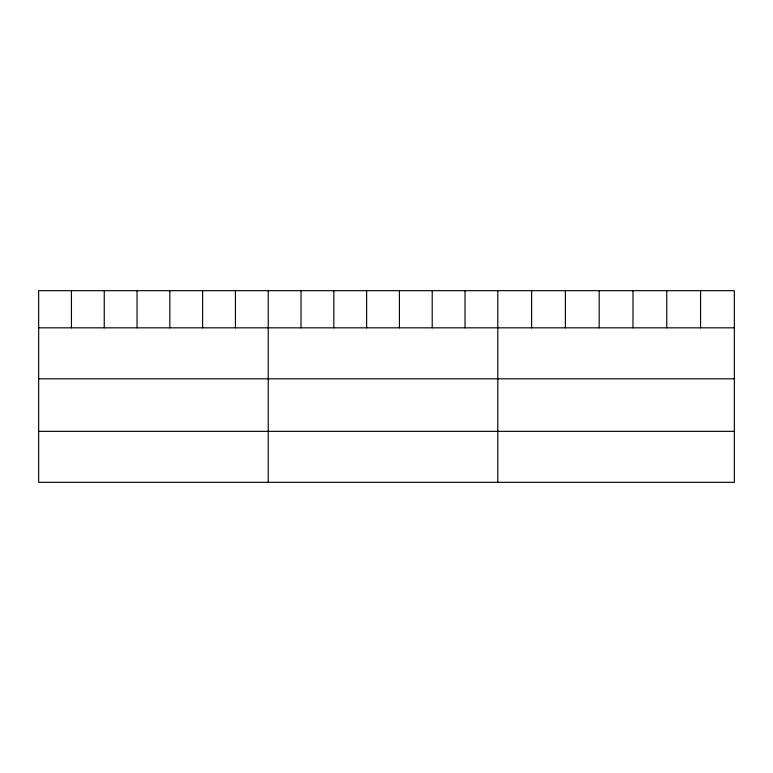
<?xml version="1.0" encoding="UTF-8"?>
<svg xmlns="http://www.w3.org/2000/svg" width="773" height="773" viewBox="0 0 773 773"><rect width="100%" height="100%" fill="white"/><g stroke="black" fill="none" stroke-linecap="round" stroke-linejoin="round"><path stroke-width="1.16" d="M734.35 327.829L734.35 482.323L38.65 482.323L38.65 290.677L734.35 290.677L734.35 327.829L38.65 327.829M38.65 378.809L734.35 378.809M38.65 431.344L734.35 431.344M700.56 290.677L700.56 327.829M666.77 290.677L666.77 327.829M632.981 290.677L632.981 327.829M599.181 290.677L599.181 327.829M565.392 290.677L565.392 327.829M531.602 290.677L531.602 327.829M497.812 290.677L497.812 482.323M465.017 290.677L465.017 327.829M432.213 290.677L432.213 327.829M399.419 290.677L399.419 327.829M366.624 290.677L366.624 327.829M333.83 290.677L333.83 327.829M301.026 290.677L301.026 327.829M268.231 290.677L268.231 482.323M235.436 290.677L235.436 327.829M202.632 290.677L202.632 327.829M169.838 290.677L169.838 327.829M137.043 290.677L137.043 327.829M104.249 290.677L104.249 327.829M71.445 290.677L71.445 327.829"/></g></svg>
